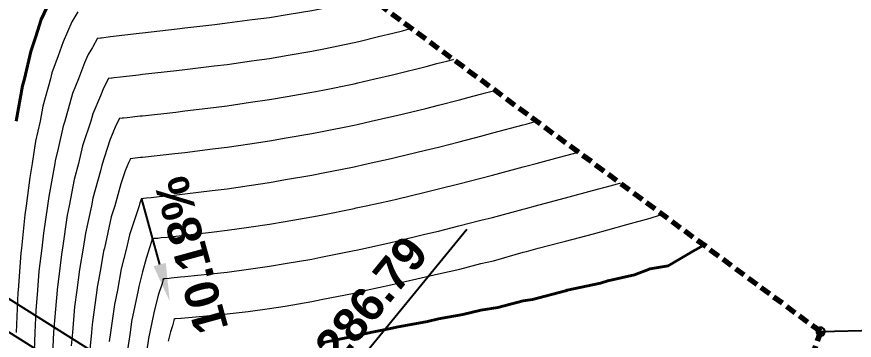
# Model space of a CAD drawing. Extents: x 2799052 to 2815686, y 1319509 to 1336143.
# Drawn here: x 2807578.92 to 2807598.72, y 1327741.46 to 1327749.11 of the extents above; entities that cross this region are included whole.
import ezdxf

# ---------------------------------------------------------------- set-up
doc = ezdxf.new("R2010")
doc.units = 0
doc.header["$LTSCALE"] = 0.5
doc.header["$MEASUREMENT"] = 0
doc.linetypes.add('DASHED', pattern=[0.75, 0.5, -0.25])
doc.layers.add('C-Road-Asph-Hach-Bdry', color=64, linetype='Continuous', lineweight=25, plot=False)
doc.layers.add('C-Strm', color=4, linetype='Continuous')
doc.layers.add('C-TOPO-USER', color=40, linetype='Continuous')
for name, color, linetype, lineweight in [('C-Strm-Pipe', 115, 'Continuous', 25), ('C-TOPO-BDRY', 5, 'DASHED', 70), ('C-Topo-Cont-10th', 8, 'Continuous', 13), ('C-TOPO-CONT-1FT', 7, 'Continuous', 40), ('C-TOPO-SLOP', 1, 'Continuous', 25), ('C-TOPO-SPOT', 2, 'Continuous', 25)]:
    doc.layers.add(name, color=color, linetype=linetype, lineweight=lineweight)
doc.styles.add('Swiss 721 BT', font='swissb.ttf', dxfattribs={"height": 2})

msp = doc.modelspace()

# ---------------------------------------------------------------- linework, layer by layer
at = {"color": 0, "linetype": 'ByBlock'}
for start, end in [(57.9341, 237.9341), (237.9341, 57.9341)]:
    msp.add_arc((2807597.929, 1327741.666, 8286.92), 0.1, start, end, dxfattribs=at)
at = {"layer": 'C-Road-Asph-Hach-Bdry'}
msp.add_circle((2807368.688, 1327825.522), 8317.007, dxfattribs=at)
at = {"layer": 'C-Strm'}
msp.add_line((2807584.172, 1327739.02), (2807537.679, 1327768.256), dxfattribs=at)
at = {"layer": 'C-Strm-Pipe'}
msp.add_line((2807584.024, 1327738.325), (2807537.116, 1327767.822), dxfattribs=at)
at = {"layer": 'C-TOPO-BDRY'}
for p, q in [((2807597.929, 1327741.666, 8305.199), (2807585.793, 1327750.666, 8305.199)), ((2807595.308, 1327733.994, 8305.199), (2807597.929, 1327741.666, 8305.199))]:
    msp.add_line(p, q, dxfattribs=at)
at = {"layer": 'C-Topo-Cont-10th'}
for points, elevation in [([(2807580.828, 1327748.608), (2807580.902, 1327748.616), (2807580.903, 1327748.617), (2807580.904, 1327748.617), (2807580.908, 1327748.617), (2807580.92, 1327748.619), (2807581.132, 1327748.644), (2807581.814, 1327748.724), (2807581.895, 1327748.734), (2807582.71, 1327748.828), (2807582.895, 1327748.85), (2807583.605, 1327748.933), (2807583.895, 1327748.967), (2807584.488, 1327749.05), (2807584.895, 1327749.099), (2807585.361, 1327749.178), (2807585.895, 1327749.264), (2807586.21, 1327749.329), (2807586.895, 1327749.48), (2807587.027, 1327749.512), (2807587.06, 1327749.52), (2807587.202, 1327749.556), (2807587.265, 1327749.572), (2807587.267, 1327749.573)], 8287.8), ([(2807580.365, 1327749.234), (2807580.22, 1327748.994), (2807580.014, 1327748.524), (2807579.895, 1327748.189), (2807579.751, 1327747.787), (2807579.719, 1327747.644), (2807579.537, 1327747.001), (2807579.472, 1327746.644), (2807579.365, 1327746.174), (2807579.286, 1327745.644), (2807579.224, 1327745.315), (2807579.142, 1327744.644), (2807579.109, 1327744.429), (2807579.03, 1327743.644), (2807579.015, 1327743.524), (2807578.949, 1327742.644), (2807578.945, 1327742.594), (2807578.905, 1327741.644)], 8287.9), ([(2807581.088, 1327747.66), (2807581.155, 1327747.668), (2807581.173, 1327747.669), (2807581.218, 1327747.675), (2807581.371, 1327747.692), (2807581.797, 1327747.742), (2807581.895, 1327747.754), (2807582.695, 1327747.844), (2807582.895, 1327747.867), (2807583.587, 1327747.952), (2807583.895, 1327747.988), (2807584.467, 1327748.071), (2807584.895, 1327748.13), (2807585.333, 1327748.205), (2807585.895, 1327748.3), (2807586.181, 1327748.357), (2807586.895, 1327748.506), (2807587.007, 1327748.531), (2807587.471, 1327748.644), (2807587.813, 1327748.726), (2807588.04, 1327748.785), (2807588.146, 1327748.812), (2807588.251, 1327748.84), (2807588.255, 1327748.841)], 8287.7), ([(2807580.828, 1327748.608), (2807580.823, 1327748.593), (2807580.721, 1327748.4), (2807580.71, 1327748.385), (2807580.667, 1327748.327), (2807580.605, 1327748.224), (2807580.517, 1327748.022), (2807580.382, 1327747.644), (2807580.238, 1327747.301), (2807580.054, 1327746.644), (2807580.014, 1327746.525), (2807579.895, 1327745.997), (2807579.829, 1327745.709), (2807579.819, 1327745.644), (2807579.674, 1327744.865), (2807579.646, 1327744.644), (2807579.547, 1327743.992), (2807579.512, 1327743.644), (2807579.444, 1327743.095), (2807579.411, 1327742.644), (2807579.369, 1327742.169), (2807579.347, 1327741.644), (2807579.327, 1327741.212)], 8287.8), ([(2807581.348, 1327746.713), (2807581.408, 1327746.72), (2807581.444, 1327746.722), (2807581.532, 1327746.733), (2807581.833, 1327746.767), (2807581.895, 1327746.774), (2807582.678, 1327746.861), (2807582.895, 1327746.886), (2807583.569, 1327746.97), (2807583.895, 1327747.01), (2807584.447, 1327747.092), (2807584.895, 1327747.157), (2807585.31, 1327747.229), (2807585.895, 1327747.33), (2807586.157, 1327747.381), (2807586.895, 1327747.531), (2807586.987, 1327747.551), (2807587.385, 1327747.644), (2807587.8, 1327747.739), (2807587.895, 1327747.762), (2807588.6, 1327747.939), (2807588.852, 1327748.006), (2807589.02, 1327748.05), (2807589.089, 1327748.067), (2807589.237, 1327748.107), (2807589.243, 1327748.108)], 8287.6), ([(2807581.088, 1327747.66), (2807581.081, 1327747.641), (2807580.968, 1327747.426), (2807580.895, 1327747.245), (2807580.717, 1327746.822), (2807580.667, 1327746.644), (2807580.474, 1327746.065), (2807580.378, 1327745.644), (2807580.275, 1327745.263), (2807580.161, 1327744.644), (2807580.113, 1327744.425), (2807579.997, 1327743.644), (2807579.981, 1327743.557), (2807579.895, 1327742.842), (2807579.873, 1327742.665), (2807579.872, 1327742.644), (2807579.794, 1327741.745), (2807579.789, 1327741.644), (2807579.748, 1327740.79)], 8287.7), ([(2807581.608, 1327745.765), (2807581.66, 1327745.771), (2807581.715, 1327745.775), (2807581.846, 1327745.791), (2807581.895, 1327745.796), (2807582.659, 1327745.879), (2807582.895, 1327745.905), (2807583.551, 1327745.987), (2807583.895, 1327746.03), (2807584.429, 1327746.11), (2807584.895, 1327746.179), (2807585.291, 1327746.248), (2807585.895, 1327746.353), (2807586.138, 1327746.401), (2807586.895, 1327746.552), (2807586.97, 1327746.569), (2807587.301, 1327746.644), (2807587.786, 1327746.752), (2807587.895, 1327746.778), (2807588.591, 1327746.948), (2807588.895, 1327747.024), (2807589.387, 1327747.152), (2807589.707, 1327747.237), (2807589.919, 1327747.294), (2807590, 1327747.315), (2807590.033, 1327747.323), (2807590.222, 1327747.374), (2807590.23, 1327747.376)], 8287.5), ([(2807581.348, 1327746.713), (2807581.339, 1327746.689), (2807581.262, 1327746.543), (2807581.121, 1327746.192), (2807580.932, 1327745.606), (2807580.895, 1327745.471), (2807580.719, 1327744.82), (2807580.686, 1327744.644), (2807580.543, 1327743.995), (2807580.491, 1327743.644), (2807580.401, 1327743.137), (2807580.342, 1327742.644), (2807580.287, 1327742.251), (2807580.236, 1327741.644), (2807580.207, 1327741.332)], 8287.6), ([(2807581.868, 1327744.817), (2807581.913, 1327744.823), (2807581.985, 1327744.828), (2807582.096, 1327744.841), (2807582.161, 1327744.847), (2807582.287, 1327744.86), (2807582.64, 1327744.898), (2807582.895, 1327744.926), (2807583.536, 1327745.003), (2807583.895, 1327745.048), (2807584.415, 1327745.124), (2807584.895, 1327745.196), (2807585.277, 1327745.262), (2807585.895, 1327745.37), (2807586.124, 1327745.415), (2807586.895, 1327745.568), (2807586.957, 1327745.582), (2807587.232, 1327745.644), (2807587.775, 1327745.764), (2807587.895, 1327745.791), (2807588.582, 1327745.957), (2807588.895, 1327746.033), (2807589.381, 1327746.158), (2807589.895, 1327746.292), (2807590.173, 1327746.365), (2807590.895, 1327746.558), (2807590.963, 1327746.576), (2807590.987, 1327746.582), (2807591.208, 1327746.641), (2807591.218, 1327746.643)], 8287.4), ([(2807581.608, 1327745.765), (2807581.598, 1327745.738), (2807581.557, 1327745.659), (2807581.481, 1327745.471), (2807581.38, 1327745.159), (2807581.239, 1327744.644), (2807581.154, 1327744.384), (2807580.991, 1327743.644), (2807580.971, 1327743.568), (2807580.895, 1327743.133), (2807580.822, 1327742.717), (2807580.813, 1327742.644), (2807580.7, 1327741.838), (2807580.684, 1327741.644), (2807580.616, 1327740.923)], 8287.5), ([(2807582.118, 1327743.842), (2807582.128, 1327743.87), (2807582.165, 1327743.874), (2807582.256, 1327743.881), (2807582.333, 1327743.89), (2807582.475, 1327743.903), (2807582.751, 1327743.931), (2807582.895, 1327743.947), (2807583.521, 1327744.018), (2807583.895, 1327744.063), (2807584.404, 1327744.135), (2807584.895, 1327744.208), (2807585.267, 1327744.271), (2807585.895, 1327744.381), (2807586.115, 1327744.424), (2807586.895, 1327744.579), (2807586.948, 1327744.591), (2807587.184, 1327744.644), (2807587.766, 1327744.772), (2807587.895, 1327744.801), (2807588.575, 1327744.964), (2807588.895, 1327745.041), (2807589.375, 1327745.163), (2807589.895, 1327745.297), (2807590.169, 1327745.369), (2807590.895, 1327745.562), (2807590.959, 1327745.579), (2807591.201, 1327745.644), (2807591.749, 1327745.79), (2807592.054, 1327745.871), (2807592.194, 1327745.908), (2807592.205, 1327745.911)], 8287.3), ([(2807582.38, 1327742.9), (2807582.388, 1327742.922), (2807582.418, 1327742.926), (2807582.526, 1327742.934), (2807582.571, 1327742.939), (2807582.79, 1327742.959), (2807582.895, 1327742.969), (2807583.507, 1327743.031), (2807583.895, 1327743.075), (2807584.396, 1327743.142), (2807584.895, 1327743.214), (2807585.263, 1327743.275), (2807585.895, 1327743.384), (2807586.111, 1327743.427), (2807586.895, 1327743.584), (2807586.944, 1327743.595), (2807587.164, 1327743.644), (2807587.762, 1327743.776), (2807587.895, 1327743.806), (2807588.57, 1327743.968), (2807588.895, 1327744.046), (2807589.371, 1327744.167), (2807589.895, 1327744.301), (2807590.169, 1327744.37), (2807590.895, 1327744.566), (2807590.957, 1327744.581), (2807591.183, 1327744.644), (2807591.745, 1327744.793), (2807591.895, 1327744.833), (2807592.535, 1327745.004), (2807592.953, 1327745.115), (2807593.121, 1327745.16), (2807593.18, 1327745.175), (2807593.193, 1327745.179)], 8287.2), ([(2807581.868, 1327744.817), (2807581.856, 1327744.786), (2807581.851, 1327744.776), (2807581.841, 1327744.751), (2807581.828, 1327744.711), (2807581.81, 1327744.644), (2807581.585, 1327743.954), (2807581.516, 1327743.644), (2807581.387, 1327743.151), (2807581.298, 1327742.644), (2807581.23, 1327742.309), (2807581.139, 1327741.644), (2807581.106, 1327741.433)], 8287.4), ([(2807582.642, 1327741.958), (2807582.648, 1327741.975), (2807582.671, 1327741.977), (2807582.797, 1327741.987), (2807582.809, 1327741.988), (2807582.895, 1327741.996), (2807583.494, 1327742.045), (2807583.895, 1327742.086), (2807584.394, 1327742.145), (2807584.895, 1327742.212), (2807585.266, 1327742.272), (2807585.895, 1327742.379), (2807586.115, 1327742.423), (2807586.895, 1327742.58), (2807586.948, 1327742.59), (2807587.177, 1327742.644), (2807587.763, 1327742.775), (2807587.895, 1327742.805), (2807588.58, 1327742.959), (2807588.895, 1327743.036), (2807589.393, 1327743.145), (2807589.895, 1327743.281), (2807590.193, 1327743.345), (2807590.895, 1327743.545), (2807590.976, 1327743.562), (2807591.25, 1327743.644), (2807591.766, 1327743.773), (2807591.895, 1327743.808), (2807592.559, 1327743.979), (2807592.895, 1327744.074), (2807593.341, 1327744.197), (2807593.895, 1327744.354), (2807594.117, 1327744.421), (2807594.169, 1327744.443), (2807594.18, 1327744.446)], 8287.1), ([(2807582.118, 1327743.842), (2807582.107, 1327743.797), (2807581.976, 1327743.4), (2807581.895, 1327743.084), (2807581.803, 1327742.735), (2807581.787, 1327742.644), (2807581.635, 1327741.904), (2807581.6, 1327741.644), (2807581.505, 1327741.034)], 8287.3), ([(2807582.38, 1327742.9), (2807582.355, 1327742.802), (2807582.266, 1327742.531), (2807582.159, 1327742.115), (2807582.037, 1327741.502), (2807581.905, 1327740.644)], 8287.2), ([(2807582.642, 1327741.958), (2807582.604, 1327741.807), (2807582.556, 1327741.661), (2807582.499, 1327741.437)], 8287.1)]:
    msp.add_lwpolyline(points, dxfattribs=dict(at, elevation=elevation))
at = {"layer": 'C-TOPO-CONT-1FT'}
for points, elevation in [([(2807579.773, 1327749.644), (2807579.493, 1327749.046), (2807579.373, 1327748.644), (2807579.248, 1327748.291), (2807579.1, 1327747.644), (2807579.055, 1327747.484), (2807578.902, 1327746.644)], 8288), ([(2807586.134, 1327741.404), (2807586.895, 1327741.563), (2807586.965, 1327741.573), (2807587.281, 1327741.644), (2807587.793, 1327741.746), (2807587.895, 1327741.77), (2807588.633, 1327741.906), (2807588.895, 1327741.971), (2807589.468, 1327742.07), (2807589.895, 1327742.177), (2807590.297, 1327742.241), (2807590.895, 1327742.394), (2807591.113, 1327742.426), (2807591.895, 1327742.634), (2807591.904, 1327742.635), (2807591.935, 1327742.644), (2807592.723, 1327742.815), (2807592.895, 1327742.871), (2807593.528, 1327743.011), (2807593.895, 1327743.155), (2807594.319, 1327743.22), (2807594.895, 1327743.563), (2807595.168, 1327743.714)], 8287)]:
    msp.add_lwpolyline(points, dxfattribs=dict(at, elevation=elevation))
at = {"layer": 'C-TOPO-SLOP', "linetype": 'Continuous'}
msp.add_line((2807582.298, 1327743.253), (2807581.874, 1327744.796), dxfattribs=at)
at = {"layer": 'C-TOPO-SLOP', "linetype": 'Continuous', "lineweight": 25}
msp.add_solid([(2807582.442, 1327743.292), (2807582.536, 1327742.385), (2807582.153, 1327743.213)], dxfattribs=at)
at = {"layer": 'C-TOPO-SPOT', "color": 2, "linetype": 'Continuous', "lineweight": 25}
for p, q in [((2807585.448, 1327739.061, 8286.792), (2807589.563, 1327744.092, 8286.792)), ((2807597.929, 1327741.666, 8286.92), (2807604.4, 1327741.857, 8286.335))]:
    msp.add_line(p, q, dxfattribs=at)
at = {"layer": 'C-TOPO-USER'}
for points, elevation in [([(2807579.773, 1327749.644), (2807579.493, 1327749.046), (2807579.373, 1327748.644), (2807579.248, 1327748.291), (2807579.1, 1327747.644), (2807579.055, 1327747.484), (2807578.902, 1327746.644)], 8288), ([(2807586.134, 1327741.404), (2807586.895, 1327741.563), (2807586.965, 1327741.573), (2807587.281, 1327741.644), (2807587.793, 1327741.746), (2807587.895, 1327741.77), (2807588.633, 1327741.906), (2807588.895, 1327741.971), (2807589.468, 1327742.07), (2807589.895, 1327742.177), (2807590.297, 1327742.241), (2807590.895, 1327742.394), (2807591.113, 1327742.426), (2807591.895, 1327742.634), (2807591.904, 1327742.635), (2807591.935, 1327742.644), (2807592.723, 1327742.815), (2807592.895, 1327742.871), (2807593.528, 1327743.011), (2807593.895, 1327743.155), (2807594.319, 1327743.22), (2807594.895, 1327743.563), (2807595.168, 1327743.714)], 8287)]:
    msp.add_lwpolyline(points, dxfattribs=dict(at, elevation=elevation))

# ---------------------------------------------------------------- texts
at = {"layer": 'C-TOPO-SLOP', "color": 1, "lineweight": 25, "style": 'Swiss 721 BT'}
msp.add_text('10.18%', height=0.8, rotation=105.343, dxfattribs=at).set_placement((2807583.929, 1327741.752))
at = {"layer": 'C-TOPO-SPOT', "color": 2, "lineweight": 25, "style": 'Swiss 721 BT'}
msp.add_text('8286.79', height=0.8, rotation=50.7205, dxfattribs=at).set_placement((2807586.133, 1327740.373, 8286.792))

doc.saveas('drawing.dxf')
